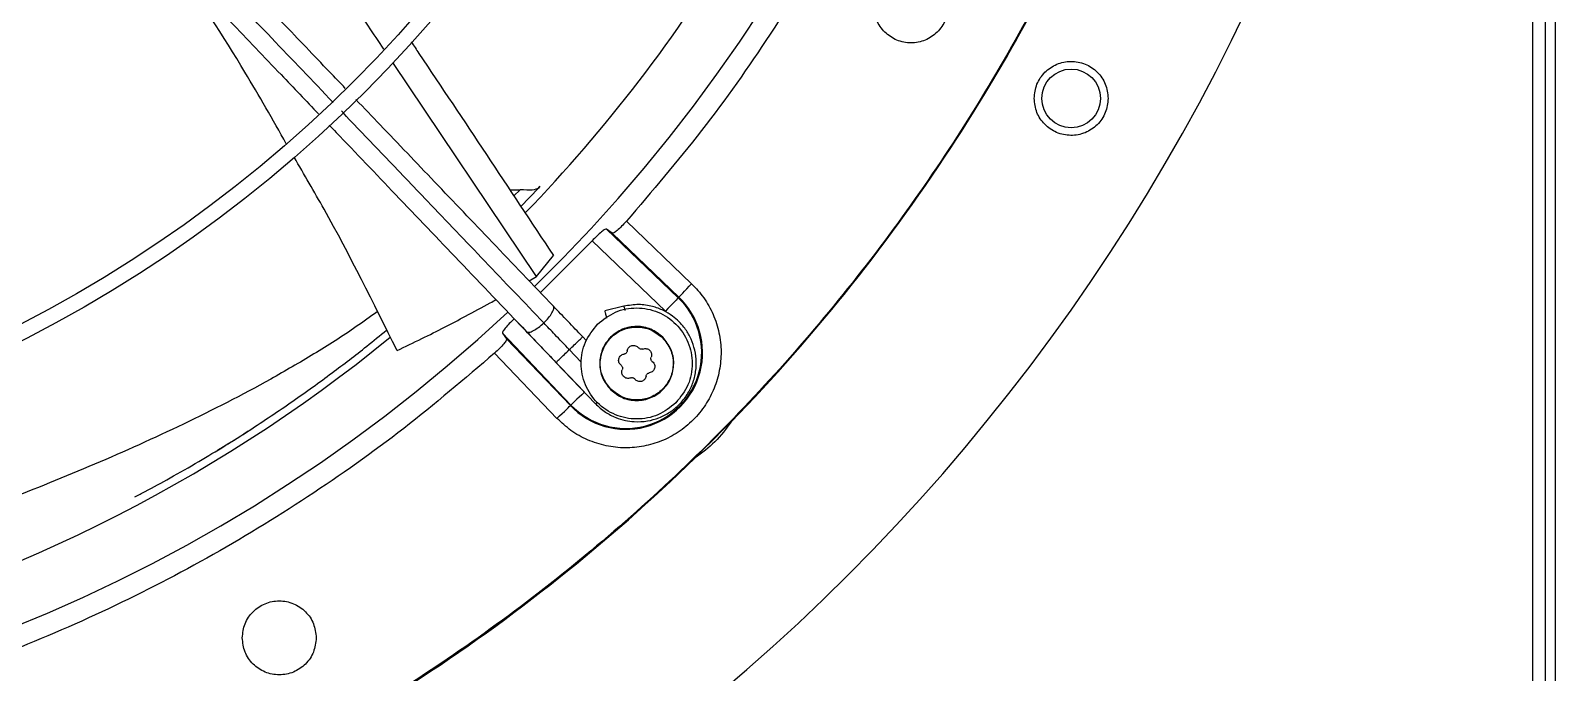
# Model space of a CAD drawing. Header units: inches. Extents: x 1229 to 1453, y -1023 to -720.
# Drawn here: x 1288.1 to 1297.84, y -875.03 to -870.93 of the extents above; entities that cross this region are included whole.
import ezdxf

# ---------------------------------------------------------------- set-up
doc = ezdxf.new("R2010")
doc.units = ezdxf.units.IN
doc.header["$MEASUREMENT"] = 0

msp = doc.modelspace()

# ---------------------------------------------------------------- linework, layer by layer
at = {"color": 18, "linetype": 'Continuous', "lineweight": 25, "true_color": 0x000000}
for p, q in [((1297.7736, -879.2706), (1297.7736, -851.8687)), ((1297.8366, -879.2706), (1297.8366, -851.8687)), ((1297.6906, -851.9447), (1297.6906, -879.1947)), ((1291.3277, -872.5), (1290.4106, -871.1334)), ((1291.2234, -871.9463), (1291.1831, -871.9853)), ((1291.2284, -872.0534), (1291.3404, -871.9353)), ((1291.3321, -871.9423), (1291.3498, -871.9227)), ((1291.3495, -871.923), (1291.3404, -871.9353)), ((1291.9026, -872.148), (1292.3194, -872.5464)), ((1291.6837, -872.2732), (1291.3537, -872.6031)), ((1292.1523, -872.7212), (1291.6837, -872.2732)), ((1291.8117, -872.2245), (1291.7756, -872.1976)), ((1291.7756, -872.1976), (1292.2339, -872.6358)), ((1291.8117, -872.2245), (1292.2378, -872.6318)), ((1291.3277, -872.5), (1291.4372, -872.3671)), ((1291.2811, -872.5272), (1291.3277, -872.5)), ((1292.2378, -872.6318), (1292.2339, -872.6358)), ((1291.887, -872.6902), (1291.7649, -872.7199)), ((1291.1862, -872.7706), (1291.6343, -873.2393)), ((1291.1107, -872.8625), (1291.1376, -872.8987)), ((1291.1107, -872.8625), (1291.5489, -873.3209)), ((1291.5449, -873.3247), (1291.1376, -872.8987)), ((1291.6476, -872.9107), (1291.6237, -872.8857)), ((1291.4595, -873.4063), (1291.0611, -872.9896)), ((1291.4529, -873.0489), (1291.706, -873.3137)), ((1291.6145, -873.047), (1291.5383, -872.9673)), ((1291.5489, -873.3209), (1291.5449, -873.3247))]:
    msp.add_line(p, q, dxfattribs=at)
at = {"color": 18, "linetype": 'Continuous', "lineweight": 25, "true_color": 0x000000, "flags": 128}
for points in [[(1292.2378, -872.6318), (1292.2396, -872.6299), (1292.2444, -872.6249), (1292.252, -872.6169), (1292.2622, -872.6063), (1292.2745, -872.5934), (1292.2885, -872.5788), (1292.3036, -872.5629), (1292.3194, -872.5464)], [(1292.2339, -872.6358), (1292.2321, -872.6377), (1292.2273, -872.6428), (1292.2197, -872.6507), (1292.2095, -872.6614), (1292.1972, -872.6742), (1292.1832, -872.6889), (1292.1681, -872.7047), (1292.1523, -872.7212)], [(1291.6343, -873.2393), (1291.6178, -873.255), (1291.6019, -873.2702), (1291.5873, -873.2842), (1291.5744, -873.2965), (1291.5638, -873.3066), (1291.5558, -873.3143), (1291.5508, -873.3191), (1291.5489, -873.3209)], [(1291.4595, -873.4063), (1291.476, -873.3906), (1291.4918, -873.3754), (1291.5065, -873.3614), (1291.5193, -873.3491), (1291.53, -873.339), (1291.5379, -873.3314), (1291.543, -873.3265), (1291.5449, -873.3247)]]:
    msp.add_lwpolyline(points, dxfattribs=at)
at = {"color": 18, "linetype": 'Continuous', "lineweight": 25, "true_color": 0x000000}
for centre, radius in [((1284.1739, -865.2608), 11.7126), ((1284.1739, -865.2608), 8.5704), ((1284.1739, -865.2608), 8.472), ((1284.1739, -865.2608), 6.6478), ((1284.1739, -865.2608), 6.5493), ((1294.7435, -871.3632), 0.1875)]:
    msp.add_circle(centre, radius, dxfattribs=at)
for centre, radius, start, end in [((1284.1739, -865.2608), 10.2157, 314.3624, 43.03697), ((1284.1739, -865.2608), 12.9331, 283.26667, 346.73333), ((1284.1739, -865.2608), 9.8425, 316.0273, 341.93053), ((1284.1739, -865.2608), 11.7147, 315.79736, 338.46866), ((1284.1739, -865.2608), 10.2157, 224.36307, 313.03719), ((1291.8991, -872.9861), 0.4901, 223.70945, 46.29055), ((1291.8991, -872.9861), 0.4845, 223.70945, 46.29055), ((1284.1739, -865.2608), 9.8425, 283.29628, 309.20157), ((1284.1739, -865.2608), 11.7147, 291.53134, 314.20264)]:
    msp.add_arc(centre, radius, start, end, dxfattribs=at)
for points, knots in [([(1295.8834, -865.2608), (1295.8786, -865.5163), (1295.8689, -866.0272), (1295.7909, -866.7903), (1295.6667, -867.5468), (1295.4924, -868.2936), (1295.2699, -869.0274), (1294.9998, -869.745), (1294.6833, -870.4435), (1294.3218, -871.1197), (1293.9169, -871.7709), (1293.4703, -872.3942), (1292.9838, -872.9869), (1292.4597, -873.5466), (1291.9, -874.0708), (1291.3073, -874.5572), (1290.684, -875.0039), (1290.0328, -875.4088), (1289.3565, -875.7703), (1288.6581, -876.0867), (1287.9404, -876.3568), (1287.2067, -876.5794), (1286.4599, -876.7535), (1285.7033, -876.8784), (1284.9402, -876.9536), (1284.1739, -876.9787), (1283.4075, -876.9536), (1282.6444, -876.8784), (1281.8878, -876.7535), (1281.141, -876.5794), (1280.4073, -876.3568), (1279.6896, -876.0867), (1278.9912, -875.7702), (1278.3149, -875.4088), (1277.6637, -875.0039), (1277.0405, -874.5572), (1276.4477, -874.0708), (1275.8881, -873.5466), (1275.3639, -872.9869), (1274.8774, -872.3942), (1274.4308, -871.7709), (1274.0259, -871.1197), (1273.6644, -870.4435), (1273.3479, -869.745), (1273.0778, -869.0274), (1272.8553, -868.2936), (1272.681, -867.5468), (1272.5568, -866.7903), (1272.4788, -866.0272), (1272.4692, -865.5163), (1272.4643, -865.2608)], [0, 0, 0, 0, 0.020833, 0.041667, 0.0625, 0.083333, 0.104167, 0.125, 0.145833, 0.166667, 0.1875, 0.208333, 0.229167, 0.25, 0.270833, 0.291667, 0.3125, 0.333333, 0.354167, 0.375, 0.395833, 0.416667, 0.4375, 0.458333, 0.479167, 0.5, 0.520833, 0.541667, 0.5625, 0.583333, 0.604167, 0.625, 0.645833, 0.666667, 0.6875, 0.708333, 0.729167, 0.75, 0.770833, 0.791667, 0.8125, 0.833333, 0.854167, 0.875, 0.895833, 0.916667, 0.9375, 0.958333, 0.979167, 1, 1, 1, 1]), ([(1294.5261, -865.2608), (1294.5208, -865.512), (1294.5102, -866.0143), (1294.4249, -866.7639), (1294.2893, -867.5054), (1294.0991, -868.2351), (1293.8566, -868.949), (1293.5626, -869.6434), (1293.2192, -870.3147), (1292.8271, -870.9586), (1292.3921, -871.5749), (1292.0658, -871.957), (1291.9026, -872.148)], [0, 0, 0, 0, 0.1, 0.2, 0.3000001, 0.4, 0.5, 0.6, 0.7000001, 0.8000001, 0.9000001, 1, 1, 1, 1]), ([(1290.3541, -871.0492), (1290.321, -870.9999), (1289.9711, -870.4785), (1289.6204, -869.9549), (1289.3029, -869.4807)], [0, 0, 0, 0, 0.094407, 1, 1, 1, 1]), ([(1290.1077, -871.2992), (1290.074, -871.264), (1289.9409, -871.1247), (1289.7159, -870.8892), (1289.4272, -870.5871), (1289.1509, -870.298), (1288.9554, -870.0935), (1288.8573, -869.9908), (1288.8467, -869.9797)], [0, 0, 0, 0, 0.080732, 0.319058, 0.536803, 0.768161, 0.974843, 1, 1, 1, 1]), ([(1290.0297, -871.3886), (1289.8988, -871.2516), (1289.6468, -870.9879), (1289.3048, -870.63), (1289.0109, -870.3225), (1288.8386, -870.1422), (1288.7555, -870.0552)], [0, 0, 0, 0, 0.30978, 0.596486, 0.805334, 1, 1, 1, 1]), ([(1288.6777, -870.1448), (1288.7136, -870.1823), (1288.8426, -870.3174), (1289.0748, -870.5603), (1289.3789, -870.8785), (1289.6698, -871.183), (1289.8569, -871.3788), (1289.9368, -871.4623)], [0, 0, 0, 0, 0.084805, 0.305611, 0.551323, 0.808548, 1, 1, 1, 1]), ([(1289.7309, -871.653), (1289.6443, -871.4996), (1289.4246, -871.1106), (1289.1781, -870.7379), (1289.0288, -870.5122)], [0, 0, 0, 0, 0.394211, 1, 1, 1, 1]), ([(1293.9568, -870.7726), (1293.9533, -870.8035), (1293.9462, -870.8654), (1293.8915, -870.944), (1293.8135, -870.9965), (1293.7206, -871.015), (1293.6277, -870.9965), (1293.5496, -870.944), (1293.495, -870.8654), (1293.4879, -870.8035), (1293.4844, -870.7726)], [0, 0, 0, 0, 0.1250006, 0.2500004, 0.374999, 0.4999984, 0.625001, 0.7499996, 0.8749994, 1, 1, 1, 1]), ([(1290.5281, -871.0019), (1290.5446, -871.0266), (1290.8497, -871.4819), (1291.1517, -871.9369), (1291.4372, -872.3671)], [0, 0, 0, 0, 0.054287, 1, 1, 1, 1]), ([(1294.5072, -871.3632), (1294.5107, -871.3324), (1294.5178, -871.2708), (1294.5719, -871.1925), (1294.6493, -871.1399), (1294.7415, -871.1208), (1294.8346, -871.1385), (1294.9135, -871.1907), (1294.9689, -871.2697), (1294.9761, -871.332), (1294.9797, -871.3632)], [0, 0, 0, 0, 0.12434, 0.248914, 0.373092, 0.497137, 0.622303, 0.748213, 0.874114, 1, 1, 1, 1]), ([(1291.4362, -872.6894), (1291.3061, -872.5533), (1291.054, -872.2895), (1290.685, -871.9033), (1290.3948, -871.5997), (1290.2272, -871.4243), (1290.1757, -871.3704)], [0, 0, 0, 0, 0.311686, 0.604241, 0.878427, 1, 1, 1, 1]), ([(1294.9797, -871.3632), (1294.9761, -871.3943), (1294.9689, -871.4564), (1294.9137, -871.5354), (1294.8348, -871.5878), (1294.7412, -871.6056), (1294.6483, -871.5861), (1294.5711, -871.533), (1294.5176, -871.4548), (1294.5107, -871.3937), (1294.5072, -871.3632)], [0, 0, 0, 0, 0.12571, 0.251416, 0.377132, 0.502861, 0.62858, 0.753078, 0.87631, 1, 1, 1, 1]), ([(1291.3753, -872.7966), (1291.2499, -872.6654), (1291.0033, -872.4074), (1290.6623, -872.0506), (1290.3567, -871.7308), (1290.1727, -871.5383), (1290.0823, -871.4436)], [0, 0, 0, 0, 0.292964, 0.576036, 0.791578, 1, 1, 1, 1]), ([(1290.0048, -871.5335), (1290.0196, -871.5489), (1290.1616, -871.6976), (1290.4385, -871.9873), (1290.8444, -872.4121), (1291.122, -872.7026), (1291.2654, -872.8526)], [0, 0, 0, 0, 0.034882, 0.334856, 0.656456, 1, 1, 1, 1]), ([(1290.438, -872.973), (1290.2875, -872.6693), (1290.0805, -872.2514), (1289.8451, -871.8492), (1289.7807, -871.7393)], [0, 0, 0, 0, 0.726612, 1, 1, 1, 1]), ([(1291.1575, -871.9469), (1291.168, -871.9469), (1291.1906, -871.9467), (1291.212, -871.9464), (1291.2234, -871.9463)], [0, 0, 0, 0, 0.46458, 1, 1, 1, 1]), ([(1291.3404, -871.9353), (1291.33, -871.9411), (1291.3081, -871.9532), (1291.2525, -871.9487), (1291.2234, -871.9463)], [0, 0, 0, 0, 0.475869, 1, 1, 1, 1]), ([(1291.9026, -872.148), (1291.8924, -872.1591), (1291.8718, -872.1815), (1291.843, -872.2078), (1291.8205, -872.2245), (1291.8147, -872.2245), (1291.8117, -872.2245)], [0, 0, 0, 0, 0.24423, 0.4964, 0.747202, 1, 1, 1, 1]), ([(1291.7756, -872.1976), (1291.7726, -872.1976), (1291.7668, -872.1976), (1291.7443, -872.2143), (1291.7152, -872.2403), (1291.6941, -872.2623), (1291.6837, -872.2732)], [0, 0, 0, 0, 0.252626, 0.503248, 0.755217, 1, 1, 1, 1]), ([(1292.3194, -872.5464), (1292.3463, -872.5753), (1292.4011, -872.6339), (1292.4601, -872.7413), (1292.4982, -872.8588), (1292.5113, -872.981), (1292.5003, -873.1011), (1292.4664, -873.216), (1292.4101, -873.3234), (1292.3322, -873.4191), (1292.2365, -873.4971), (1292.1291, -873.5533), (1292.0141, -873.5872), (1291.8941, -873.5983), (1291.7718, -873.5852), (1291.6543, -873.5471), (1291.547, -873.4881), (1291.4883, -873.4333), (1291.4595, -873.4063)], [0, 0, 0, 0, 0.0609954, 0.124061, 0.1879942, 0.2514906, 0.3132975, 0.3737131, 0.4362133, 0.5000005, 0.5637869, 0.6262875, 0.6867026, 0.74851, 0.8120066, 0.8759389, 0.9390044, 1, 1, 1, 1]), ([(1290.438, -872.973), (1290.4907, -872.9478), (1290.5924, -872.8993), (1290.7382, -872.826), (1290.8842, -872.7498), (1290.9936, -872.6911), (1291.0578, -872.6549), (1291.0699, -872.6481)], [0, 0, 0, 0, 0.246531, 0.476022, 0.688417, 0.941305, 1, 1, 1, 1]), ([(1290.3103, -872.7259), (1290.2662, -872.7579), (1290.1326, -872.8546), (1289.9063, -872.9971), (1289.5397, -873.2111), (1289.0738, -873.4475), (1288.5073, -873.704), (1288.1234, -873.8563), (1287.9314, -873.9325)], [0, 0, 0, 0, 0.0577, 0.174857, 0.292286, 0.527695, 0.763643, 1, 1, 1, 1]), ([(1291.3753, -872.7966), (1291.3858, -872.7859), (1291.4068, -872.7644), (1291.4296, -872.7317), (1291.442, -872.7037), (1291.4381, -872.6942), (1291.4362, -872.6894)], [0, 0, 0, 0, 0.242953, 0.485903, 0.742951, 1, 1, 1, 1]), ([(1291.6237, -872.8857), (1291.5919, -872.8524), (1291.5283, -872.7858), (1291.4669, -872.7216), (1291.4362, -872.6894)], [0, 0, 0, 0, 0.500002, 1, 1, 1, 1]), ([(1291.7045, -873.3121), (1291.7251, -873.331), (1291.7639, -873.3668), (1291.8308, -873.4011), (1291.8934, -873.4205), (1291.962, -873.4298), (1292.0351, -873.4258), (1292.1124, -873.4044), (1292.1819, -873.3685), (1292.2433, -873.3182), (1292.2929, -873.2558), (1292.3284, -873.1843), (1292.3479, -873.107), (1292.3508, -873.0278), (1292.3374, -872.9519), (1292.3147, -872.8942), (1292.2909, -872.8526), (1292.2684, -872.8207), (1292.2378, -872.7861), (1292.1951, -872.7493), (1292.1381, -872.7146), (1292.066, -872.6881), (1291.979, -872.6749), (1291.9183, -872.685), (1291.8863, -872.6903)], [0, 0, 0, 0, 0.053383, 0.100935, 0.142644, 0.178507, 0.233213, 0.281771, 0.331518, 0.382116, 0.432747, 0.483378, 0.53401, 0.584641, 0.634226, 0.680757, 0.70288, 0.726041, 0.755415, 0.791313, 0.833729, 0.882655, 0.938082, 1, 1, 1, 1]), ([(1291.7182, -872.8051), (1291.7547, -872.7761), (1291.8279, -872.718), (1291.9692, -872.6926), (1292.1077, -872.7197), (1292.2258, -872.7986), (1292.3047, -872.9167), (1292.3318, -873.0552), (1292.3064, -873.1965), (1292.2483, -873.2697), (1292.2193, -873.3062)], [0, 0, 0, 0, 0.125, 0.249999, 0.374999, 0.500001, 0.625, 0.75, 0.875001, 1, 1, 1, 1]), ([(1291.7652, -872.7214), (1291.7651, -872.721), (1291.7647, -872.7194), (1291.7674, -872.7304), (1291.7714, -872.7469), (1291.7751, -872.7621), (1291.7762, -872.7664)], [0, 0, 0, 0, 0.124221, 0.48944, 0.854973, 1, 1, 1, 1]), ([(1291.8863, -872.6903), (1291.8866, -872.6917), (1291.8872, -872.6939), (1291.8911, -872.7099), (1291.8927, -872.7165)], [0, 0, 0, 0, 0.58846, 1, 1, 1, 1]), ([(1289.4927, -873.4839), (1289.5864, -873.422), (1289.7641, -873.3046), (1290.0143, -873.1234), (1290.2133, -872.972), (1290.3287, -872.8775), (1290.3709, -872.8431)], [0, 0, 0, 0, 0.317134, 0.601378, 0.854454, 1, 1, 1, 1]), ([(1291.1862, -872.7706), (1291.1754, -872.781), (1291.1534, -872.8022), (1291.1273, -872.8312), (1291.1107, -872.8538), (1291.1107, -872.8596), (1291.1107, -872.8625)], [0, 0, 0, 0, 0.244784, 0.496747, 0.747372, 1, 1, 1, 1]), ([(1291.2654, -872.8526), (1291.2701, -872.8548), (1291.2794, -872.8591), (1291.3079, -872.848), (1291.3416, -872.8267), (1291.364, -872.8067), (1291.3753, -872.7966)], [0, 0, 0, 0, 0.257047, 0.514093, 0.757042, 1, 1, 1, 1]), ([(1291.2654, -872.8526), (1291.2961, -872.8848), (1291.3575, -872.949), (1291.4211, -873.0156), (1291.4529, -873.0489)], [0, 0, 0, 0, 0.499998, 1, 1, 1, 1]), ([(1291.5383, -872.9673), (1291.5073, -872.9349), (1291.452, -872.877), (1291.3987, -872.8212), (1291.3753, -872.7966)], [0, 0, 0, 0, 0.559898, 1, 1, 1, 1]), ([(1292.2193, -873.3062), (1292.1827, -873.3353), (1292.1096, -873.3933), (1291.9683, -873.4188), (1291.8297, -873.3917), (1291.7117, -873.3127), (1291.6327, -873.1947), (1291.6056, -873.0561), (1291.6311, -872.9148), (1291.6892, -872.8417), (1291.7182, -872.8051)], [0, 0, 0, 0, 0.125001, 0.250001, 0.375, 0.5, 0.625, 0.75, 0.875, 1, 1, 1, 1]), ([(1292.1358, -872.8886), (1292.1114, -872.8693), (1292.0626, -872.8306), (1291.9684, -872.8136), (1291.8761, -872.8317), (1291.7974, -872.8843), (1291.7447, -872.963), (1291.7267, -873.0554), (1291.7436, -873.1496), (1291.7823, -873.1983), (1291.8017, -873.2227)], [0, 0, 0, 0, 0.125001, 0.25, 0.374999, 0.499998, 0.624999, 0.749999, 0.874999, 1, 1, 1, 1]), ([(1291.8041, -873.2203), (1291.7851, -873.1963), (1291.7469, -873.1482), (1291.7302, -873.0554), (1291.748, -872.9644), (1291.7998, -872.8868), (1291.8774, -872.8349), (1291.9684, -872.8171), (1292.0613, -872.8339), (1292.1093, -872.872), (1292.1333, -872.8911)], [0, 0, 0, 0, 0.1249984, 0.2499988, 0.3749993, 0.4999977, 0.6249999, 0.7499986, 0.8750005, 1, 1, 1, 1]), ([(1291.1376, -872.8987), (1291.1376, -872.9016), (1291.1376, -872.9074), (1291.1209, -872.9299), (1291.0945, -872.9587), (1291.0721, -872.9794), (1291.0611, -872.9896)], [0, 0, 0, 0, 0.2528, 0.503596, 0.755768, 1, 1, 1, 1]), ([(1291.5383, -872.9673), (1291.5492, -872.9569), (1291.5709, -872.9361), (1291.5992, -872.9091), (1291.6196, -872.8896), (1291.6224, -872.887), (1291.6237, -872.8857)], [0, 0, 0, 0, 0.24295, 0.4859, 0.74295, 1, 1, 1, 1]), ([(1291.8017, -873.2227), (1291.8261, -873.2421), (1291.8748, -873.2808), (1291.969, -873.2977), (1292.0614, -873.2797), (1292.1401, -873.2271), (1292.1927, -873.1483), (1292.2108, -873.056), (1292.1938, -872.9618), (1292.1551, -872.913), (1292.1358, -872.8886)], [0, 0, 0, 0, 0.124999, 0.249998, 0.374998, 0.499999, 0.624999, 0.749999, 0.875, 1, 1, 1, 1]), ([(1292.1333, -872.8911), (1292.1524, -872.9151), (1292.1905, -872.9631), (1292.2073, -873.056), (1292.1895, -873.147), (1292.1376, -873.2246), (1292.0601, -873.2764), (1291.969, -873.2942), (1291.8762, -873.2775), (1291.8282, -873.2393), (1291.8041, -873.2203)], [0, 0, 0, 0, 0.125, 0.25, 0.375, 0.499999, 0.624999, 0.75, 0.874998, 1, 1, 1, 1]), ([(1291.9086, -872.9752), (1291.9096, -872.9711), (1291.9113, -872.9633), (1291.9182, -872.9533), (1291.9271, -872.9457), (1291.938, -872.9411), (1291.9498, -872.9396), (1291.9613, -872.9417), (1291.9723, -872.947), (1291.9777, -872.9528), (1291.9806, -872.956)], [0, 0, 0, 0, 0.136252, 0.254606, 0.379598, 0.500013, 0.620407, 0.745434, 0.863769, 1, 1, 1, 1]), ([(1291.0611, -872.9896), (1290.8701, -873.1527), (1290.488, -873.4791), (1289.8717, -873.9141), (1289.2278, -874.3062), (1288.5565, -874.6496), (1287.8621, -874.9435), (1287.1482, -875.1861), (1286.4185, -875.3761), (1285.6769, -875.5125), (1284.9274, -875.5947), (1284.1739, -875.6221), (1283.4203, -875.5947), (1282.6708, -875.5125), (1281.9292, -875.3761), (1281.1995, -875.1861), (1280.4856, -874.9435), (1279.7912, -874.6496), (1279.1199, -874.3062), (1278.476, -873.9141), (1277.8597, -873.4791), (1277.4776, -873.1527), (1277.2866, -872.9896)], [0, 0, 0, 0, 0.0500001, 0.1, 0.15, 0.1999999, 0.25, 0.3, 0.35, 0.4000001, 0.45, 0.5000001, 0.5499999, 0.5999999, 0.65, 0.7, 0.75, 0.8000001, 0.8500001, 0.9000001, 0.9500001, 1, 1, 1, 1]), ([(1291.4529, -873.0489), (1291.4543, -873.0476), (1291.457, -873.045), (1291.4775, -873.0254), (1291.5057, -872.9984), (1291.5275, -872.9777), (1291.5383, -872.9673)], [0, 0, 0, 0, 0.257049, 0.514095, 0.75705, 1, 1, 1, 1]), ([(1291.869, -873.0675), (1291.8659, -873.0646), (1291.86, -873.0592), (1291.8548, -873.0482), (1291.8527, -873.0367), (1291.8541, -873.025), (1291.8588, -873.0141), (1291.8663, -873.0052), (1291.8763, -872.9983), (1291.8841, -872.9965), (1291.8883, -872.9956)], [0, 0, 0, 0, 0.136222, 0.254553, 0.379562, 0.499975, 0.620367, 0.745376, 0.863737, 1, 1, 1, 1]), ([(1291.9086, -872.9752), (1291.908, -872.9778), (1291.9069, -872.9828), (1291.9022, -872.9891), (1291.8959, -872.9938), (1291.8909, -872.995), (1291.8883, -872.9956)], [0, 0, 0, 0, 0.256016, 0.500006, 0.743943, 1, 1, 1, 1]), ([(1292.0083, -872.9634), (1292.0058, -872.9642), (1292.0009, -872.9657), (1291.9931, -872.9648), (1291.9858, -872.9617), (1291.9824, -872.9579), (1291.9806, -872.956)], [0, 0, 0, 0, 0.255944, 0.499894, 0.743912, 1, 1, 1, 1]), ([(1292.0083, -872.9634), (1292.0124, -872.9621), (1292.02, -872.9598), (1292.0321, -872.9607), (1292.0433, -872.9646), (1292.0493, -872.9697), (1292.0522, -872.9722)], [0, 0, 0, 0, 0.272477, 0.509179, 0.759211, 1, 1, 1, 1]), ([(1292.0684, -873.0438), (1292.0715, -873.0467), (1292.0774, -873.0521), (1292.0827, -873.0631), (1292.0847, -873.0746), (1292.0834, -873.0864), (1292.0788, -873.0971), (1292.0713, -873.106), (1292.0614, -873.113), (1292.0534, -873.1148), (1292.0492, -873.1158)], [0, 0, 0, 0, 0.133503, 0.255989, 0.378469, 0.499258, 0.621544, 0.739531, 0.861867, 1, 1, 1, 1]), ([(1292.0522, -872.9722), (1292.0547, -872.9751), (1292.0598, -872.9811), (1292.0637, -872.9924), (1292.0646, -873.0045), (1292.0622, -873.0121), (1292.061, -873.0161)], [0, 0, 0, 0, 0.240785, 0.490794, 0.736613, 1, 1, 1, 1]), ([(1292.0684, -873.0438), (1292.0665, -873.0421), (1292.0628, -873.0386), (1292.0596, -873.0313), (1292.0587, -873.0235), (1292.0602, -873.0186), (1292.061, -873.0161)], [0, 0, 0, 0, 0.256057, 0.500102, 0.744, 1, 1, 1, 1]), ([(1291.869, -873.0675), (1291.871, -873.0693), (1291.8747, -873.0728), (1291.8778, -873.0801), (1291.8787, -873.0879), (1291.8772, -873.0928), (1291.8765, -873.0953)], [0, 0, 0, 0, 0.256053, 0.500094, 0.745977, 1, 1, 1, 1]), ([(1291.8852, -873.1392), (1291.8827, -873.1362), (1291.8776, -873.1302), (1291.8738, -873.1191), (1291.8728, -873.107), (1291.8752, -873.0994), (1291.8765, -873.0953)], [0, 0, 0, 0, 0.240813, 0.4908788, 0.7275178, 1, 1, 1, 1]), ([(1291.9291, -873.1479), (1291.925, -873.1492), (1291.9174, -873.1516), (1291.9053, -873.1506), (1291.8942, -873.1468), (1291.8882, -873.1417), (1291.8852, -873.1392)], [0, 0, 0, 0, 0.272431, 0.509129, 0.759164, 1, 1, 1, 1]), ([(1291.9291, -873.1479), (1291.9316, -873.1472), (1291.9365, -873.1457), (1291.9444, -873.1466), (1291.9516, -873.1497), (1291.9551, -873.1535), (1291.9569, -873.1554)], [0, 0, 0, 0, 0.256, 0.499859, 0.743861, 1, 1, 1, 1]), ([(1292.0288, -873.1361), (1292.0279, -873.1403), (1292.0261, -873.1481), (1292.0193, -873.1581), (1292.0103, -873.1656), (1291.9994, -873.1703), (1291.9877, -873.1717), (1291.9762, -873.1696), (1291.9652, -873.1644), (1291.9598, -873.1585), (1291.9569, -873.1554)], [0, 0, 0, 0, 0.136248, 0.254617, 0.379611, 0.500031, 0.620427, 0.745455, 0.86377, 1, 1, 1, 1]), ([(1292.0288, -873.1361), (1292.0294, -873.1335), (1292.0306, -873.1285), (1292.0353, -873.1222), (1292.0416, -873.1175), (1292.0466, -873.1164), (1292.0492, -873.1158)], [0, 0, 0, 0, 0.256017, 0.499993, 0.743942, 1, 1, 1, 1]), ([(1291.7045, -873.3121), (1291.705, -873.3116), (1291.7057, -873.311), (1291.7137, -873.3033), (1291.7152, -873.3018)], [0, 0, 0, 0, 0.8129995, 1, 1, 1, 1]), ([(1292.5719, -873.4283), (1292.5393, -873.4726), (1292.4743, -873.5612), (1292.3856, -873.6263), (1292.3413, -873.6588)], [0, 0, 0, 0, 0.500001, 1, 1, 1, 1]), ([(1288.7635, -873.9077), (1288.7855, -873.8962), (1288.861, -873.8569), (1288.9973, -873.7821), (1289.1676, -873.6849), (1289.3357, -873.584), (1289.4419, -873.5163), (1289.4927, -873.4839)], [0, 0, 0, 0, 0.088224, 0.302816, 0.554094, 0.78648, 1, 1, 1, 1]), ([(1289.2945, -873.6073), (1289.3412, -873.579), (1289.4062, -873.5396), (1289.4694, -873.4982), (1289.4872, -873.4865)], [0, 0, 0, 0, 0.7187509, 1, 1, 1, 1]), ([(1289.4494, -874.8075), (1289.453, -874.7766), (1289.4601, -874.7148), (1289.5147, -874.6362), (1289.5928, -874.5836), (1289.6857, -874.5652), (1289.7785, -874.5836), (1289.8566, -874.6362), (1289.9112, -874.7148), (1289.9183, -874.7766), (1289.9219, -874.8075)], [0, 0, 0, 0, 0.125, 0.249999, 0.375001, 0.5, 0.624999, 0.750001, 0.875, 1, 1, 1, 1]), ([(1289.9219, -874.8075), (1289.9183, -874.8385), (1289.9112, -874.9003), (1289.8566, -874.9789), (1289.7785, -875.0315), (1289.6857, -875.0499), (1289.5928, -875.0315), (1289.5147, -874.9789), (1289.4601, -874.9003), (1289.453, -874.8385), (1289.4494, -874.8075)], [0, 0, 0, 0, 0.124999, 0.249999, 0.375001, 0.5, 0.624999, 0.750001, 0.875001, 1, 1, 1, 1])]:
    msp.add_open_spline(points, degree=3, knots=knots, dxfattribs=at)

doc.saveas('drawing.dxf')
